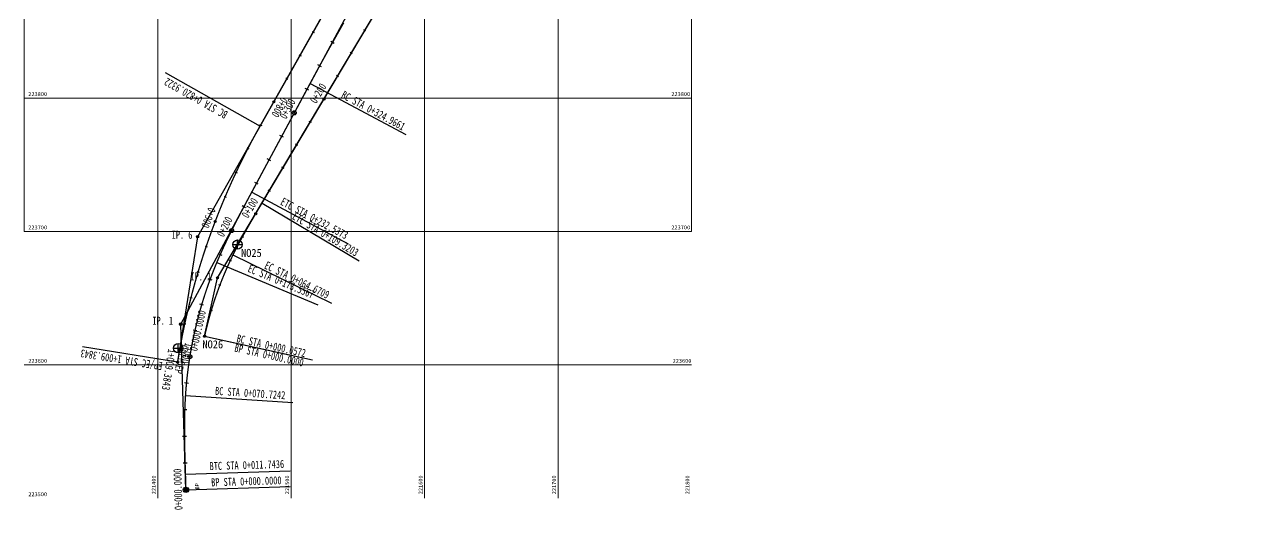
# Model space of a CAD drawing. Header units: millimetres. Extents: x 220587 to 223182, y 223491 to 225300.
# Drawn here: x 221300 to 222211, y 223491 to 223855 of the extents above; entities that cross this region are included whole.
import ezdxf
from ezdxf.enums import TextEntityAlignment as Align

# ---------------------------------------------------------------- set-up
doc = ezdxf.new("R2010")
doc.units = ezdxf.units.MM
for name, color, linetype in [('CA-ALGN-CNTL', 2, 'Continuous'), ('CA-ALGN-STSM', 2, 'Continuous'), ('CA-ALGN-SUBL', 1, 'Continuous'), ('CA-ALGN-SUBT', 2, 'Continuous'), ('CA-ALGN-TEXT', 3, 'Continuous'), ('CV-GRID-LINE', 1, 'Continuous'), ('CV-GRID-TEXT', 4, 'Continuous'), ('CV-SURV-SYMB', 3, 'Continuous'), ('CV-SURV-TEXT', 3, 'Continuous')]:
    doc.layers.add(name, color=color, linetype=linetype)
doc.styles.add('GTXT', font='DotumChe.ttf')
doc.styles.add('Han_Romanstyle', font='DotumChe.ttf')
doc.styles.get("Standard").update_dxf_attribs({"font": 'DotumChe.ttf'})

# ---------------------------------------------------------------- blocks, each defined once
blk = doc.blocks.new('CASTAMS')
blk.add_line((0, -1.5), (0, 1.5))
at = {"style": 'GTXT', "flags": 1}
for tag, p in [('XSEC_DAT', (0, -6.85)), ('STA_DST', (0, -3.62))]:
    blk.add_attdef(tag, text='', height=2.5, dxfattribs=at).set_placement(p, align=Align.MIDDLE)

msp = doc.modelspace()

# ---------------------------------------------------------------- linework, layer by layer
at = {"layer": 'CA-ALGN-CNTL'}
msp.add_line((221421.14, 223506.32), (221420.77, 223518.05), dxfattribs=at)
for points in [[(221483.46, 223753.65), (221555.92, 223888.62), (221885.25, 224390.32), (222002.77, 224635.86), (222047.46, 224830.4), (222184.68, 225162), (222210.92, 225215.19)], [(221958.77, 224562.46), (221903.95, 224447.93), (221841.32, 224354.44), (221745.76, 224197.87), (221630.24, 224021.88), (221555.46, 223918.61), (221516.44, 223849.46)], [(221493.88, 223747.65), (221664.61, 224034.16), (221874.65, 224349.65), (221973.22, 224555.59)], [(221516.44, 223849.46), (221429.87, 223696.04), (221414.87, 223602)], [(221421.14, 223506.32), (221417.3, 223630.41), (221483.46, 223753.65)], [(221435.14, 223621.42), (221444.78, 223665.24), (221493.88, 223747.65)]]:
    msp.add_lwpolyline(points, dxfattribs=at)
at = {"layer": 'CA-ALGN-CNTL', "const_width": 1}
for points in [[(221435.14, 223621.42), (221435.15, 223621.47), (221435.59, 223623.42), (221436.04, 223625.37), (221436.5, 223627.32), (221436.98, 223629.26), (221437.48, 223631.2), (221437.99, 223633.13), (221438.51, 223635.06), (221439.05, 223636.99), (221439.6, 223638.91), (221440.16, 223640.83), (221440.74, 223642.74), (221441.34, 223644.65), (221441.94, 223646.56), (221442.57, 223648.46), (221443.2, 223650.36), (221443.85, 223652.25), (221444.52, 223654.13), (221445.19, 223656.02), (221445.89, 223657.89), (221446.59, 223659.76), (221447.31, 223661.63), (221448.04, 223663.49), (221448.79, 223665.35), (221449.55, 223667.2), (221450.32, 223669.04), (221451.11, 223670.88), (221451.91, 223672.71), (221452.73, 223674.54), (221453.56, 223676.36), (221454.4, 223678.17), (221455.25, 223679.98), (221456.12, 223681.78), (221456.39, 223682.33), (221457.28, 223684.13), (221458.17, 223685.91), (221459.08, 223687.69), (221460, 223689.47), (221460.94, 223691.24), (221461.88, 223693), (221462.83, 223694.76), (221463.79, 223696.52), (221464.76, 223698.27), (221465.74, 223700.01), (221466.72, 223701.75), (221467.71, 223703.49), (221468.71, 223705.22), (221469.71, 223706.96), (221470.72, 223708.68), (221471.73, 223710.41), (221472.74, 223712.13), (221473.76, 223713.86), (221474.78, 223715.58), (221475.8, 223717.3), (221476.82, 223719.01), (221477.85, 223720.73), (221478.18, 223721.29), (221633.91, 223982.63)], [(221522.1, 223859.5), (221476.67, 223778.98), (221475.69, 223777.24), (221474.72, 223775.49), (221473.75, 223773.74), (221472.79, 223771.98), (221471.84, 223770.22), (221470.89, 223768.46), (221469.95, 223766.7), (221469.02, 223764.93), (221468.09, 223763.16), (221467.17, 223761.38), (221466.26, 223759.6), (221465.35, 223757.82), (221464.45, 223756.03), (221463.56, 223754.24), (221462.67, 223752.45), (221461.79, 223750.65), (221460.92, 223748.85), (221460.05, 223747.05), (221459.2, 223745.24), (221458.34, 223743.43), (221457.5, 223741.62), (221456.66, 223739.81), (221455.83, 223737.99), (221455, 223736.16), (221454.19, 223734.34), (221453.37, 223732.51), (221452.57, 223730.68), (221451.77, 223728.85), (221450.98, 223727.01), (221450.2, 223725.17), (221449.42, 223723.33), (221448.65, 223721.48), (221447.89, 223719.63), (221447.14, 223717.78), (221446.39, 223715.92), (221445.65, 223714.07), (221444.91, 223712.21), (221444.19, 223710.34), (221443.46, 223708.48), (221442.75, 223706.61), (221442.05, 223704.74), (221441.35, 223702.86), (221440.65, 223700.99), (221439.97, 223699.11), (221439.29, 223697.23), (221438.62, 223695.34), (221437.96, 223693.46), (221437.3, 223691.57), (221436.65, 223689.67), (221436.01, 223687.78), (221435.37, 223685.88), (221434.75, 223683.99), (221434.12, 223682.08), (221433.51, 223680.18), (221432.9, 223678.27), (221432.31, 223676.37), (221431.71, 223674.46), (221431.13, 223672.54), (221430.55, 223670.63), (221429.98, 223668.71), (221429.42, 223666.79), (221428.86, 223664.87), (221428.31, 223662.95), (221427.77, 223661.02), (221427.24, 223659.1), (221426.71, 223657.17), (221426.19, 223655.23), (221425.68, 223653.3), (221425.17, 223651.37), (221424.68, 223649.43), (221424.19, 223647.49), (221423.7, 223645.55), (221423.23, 223643.61), (221422.76, 223641.66), (221422.3, 223639.72), (221421.84, 223637.77), (221421.4, 223635.82), (221420.96, 223633.87), (221420.53, 223631.91), (221420.1, 223629.96), (221419.69, 223628), (221419.28, 223626.05), (221418.87, 223624.09), (221418.48, 223622.13), (221418.09, 223620.16), (221417.71, 223618.2), (221417.34, 223616.24), (221416.98, 223614.27), (221416.62, 223612.3), (221416.27, 223610.33), (221415.93, 223608.36), (221415.59, 223606.39), (221415.26, 223604.42), (221414.94, 223602.44), (221414.87, 223602)], [(221421.14, 223506.32), (221420.77, 223518.05), (221420.71, 223520.05), (221420.65, 223522.05), (221420.59, 223524.05), (221420.53, 223526.05), (221420.47, 223528.05), (221420.42, 223530.05), (221420.37, 223532.05), (221420.32, 223534.05), (221420.27, 223536.05), (221420.23, 223538.05), (221420.19, 223540.05), (221420.16, 223542.05), (221420.13, 223544.05), (221420.11, 223546.05), (221420.09, 223548.05), (221420.08, 223550.05), (221420.08, 223552.05), (221420.09, 223554.05), (221420.1, 223556.05), (221420.12, 223558.05), (221420.15, 223560.05), (221420.19, 223562.04), (221420.24, 223564.04), (221420.3, 223566.04), (221420.37, 223568.04), (221420.45, 223570.04), (221420.54, 223572.04), (221420.65, 223574.04), (221420.76, 223576.03), (221420.83, 223577.01), (221420.96, 223579.01), (221421.11, 223581), (221421.27, 223582.99), (221421.44, 223584.99), (221421.63, 223586.98), (221421.83, 223588.97), (221422.04, 223590.96), (221422.27, 223592.94), (221422.51, 223594.93), (221422.76, 223596.91), (221423.02, 223598.9), (221423.3, 223600.88), (221423.59, 223602.86), (221423.89, 223604.83), (221424.21, 223606.81), (221424.54, 223608.78), (221424.88, 223610.75), (221425.23, 223612.72), (221425.6, 223614.69), (221425.98, 223616.65), (221426.37, 223618.61), (221426.77, 223620.57), (221427.19, 223622.53), (221427.62, 223624.48), (221428.06, 223626.43), (221428.52, 223628.38), (221428.98, 223630.32), (221429.46, 223632.26), (221429.96, 223634.2), (221430.46, 223636.14), (221430.98, 223638.07), (221431.51, 223640), (221432.05, 223641.92), (221432.61, 223643.84), (221433.18, 223645.76), (221433.76, 223647.67), (221434.35, 223649.59), (221434.95, 223651.49), (221435.57, 223653.39), (221436.2, 223655.29), (221436.84, 223657.19), (221437.5, 223659.08), (221438.16, 223660.96), (221438.84, 223662.84), (221439.53, 223664.72), (221440.23, 223666.59), (221440.95, 223668.46), (221441.67, 223670.32), (221442.41, 223672.18), (221443.16, 223674.04), (221443.93, 223675.89), (221444.25, 223676.65), (221445.03, 223678.5), (221445.82, 223680.33), (221446.62, 223682.16), (221447.43, 223683.99), (221448.26, 223685.81), (221449.09, 223687.63), (221449.93, 223689.45), (221450.78, 223691.26), (221451.64, 223693.06), (221452.51, 223694.86), (221453.39, 223696.66), (221454.27, 223698.46), (221455.16, 223700.25), (221456.06, 223702.04), (221456.96, 223703.82), (221457.87, 223705.6), (221458.78, 223707.38), (221459.7, 223709.16), (221460.62, 223710.93), (221461.55, 223712.71), (221462.48, 223714.48), (221463.41, 223716.25), (221464.35, 223718.01), (221465.29, 223719.78), (221466.23, 223721.54), (221467.17, 223723.31), (221468.11, 223725.07), (221469.06, 223726.83), (221470.01, 223728.59), (221470.47, 223729.46), (221514.19, 223810.89), (221515.14, 223812.65), (221516.09, 223814.42), (221517.04, 223816.18), (221517.99, 223817.93), (221518.94, 223819.69), (221519.9, 223821.45), (221520.85, 223823.2), (221521.81, 223824.96), (221522.78, 223826.71), (221523.74, 223828.47), (221524.7, 223830.22), (221525.67, 223831.97), (221526.64, 223833.72), (221527.61, 223835.47), (221528.58, 223837.22), (221529.55, 223838.96), (221530.53, 223840.71), (221531.5, 223842.46), (221532.48, 223844.2), (221533.46, 223845.94), (221534.44, 223847.69), (221535.43, 223849.43), (221536.41, 223851.17), (221537.4, 223852.91), (221538.39, 223854.65), (221539.38, 223856.38)]]:
    msp.add_lwpolyline(points, dxfattribs=at)
at = {"layer": 'CA-ALGN-STSM'}
msp.add_line((221417.17, 223611.12), (221415.69, 223611.38), dxfattribs=at)
for centre, radius in [((221486.95, 223797.21), 0.75), ((221486.95, 223797.21), 0.75), ((221524.6, 223799.19), 0.75), ((221524.6, 223799.19), 0.75), ((221524.6, 223799.19), 0.75), ((221524.6, 223799.19), 0.75), ((221502.38, 223788.9), 1.5), ((221473.42, 223713.28), 0.75), ((221473.42, 223713.28), 0.75), ((221443.08, 223707.48), 0.75), ((221443.08, 223707.48), 0.75), ((221429.87, 223696.04), 0.8), ((221429.87, 223696.04), 0.5), ((221455.36, 223700.64), 1.5), ((221444.78, 223665.24), 0.8), ((221444.78, 223665.24), 0.5), ((221417.3, 223630.41), 1), ((221435.14, 223621.42), 0.8), ((221435.14, 223621.42), 0.75), ((221435.14, 223621.42), 0.75), ((221435.14, 223621.42), 0.5), ((221416.43, 223611.25), 0.75), ((221416.43, 223611.25), 0.75), ((221424.09, 223606.09), 1.5), ((221414.87, 223602), 0.8), ((221414.87, 223602), 0.75), ((221414.87, 223602), 0.75), ((221414.87, 223602), 0.5), ((221421.14, 223506.32), 2), ((221421.14, 223506.32), 1.5), ((221421.14, 223506.32), 1)]:
    msp.add_circle(centre, radius, dxfattribs=at)
at = {"layer": 'CA-ALGN-SUBL'}
for p, q in [((221405.59, 223819.08), (221476.67, 223778.98)), ((221514.19, 223810.89), (221585.99, 223772.58)), ((221470.47, 223729.46), (221483.46, 223753.65)), ((221470.47, 223729.46), (221542.63, 223690.72)), ((221478.18, 223721.29), (221551.09, 223677.85)), ((221456.39, 223682.33), (221530.36, 223646.14)), ((221444.25, 223676.65), (221520.02, 223644.86)), ((221435.14, 223621.42), (221498.58, 223607.46)), ((221435.15, 223621.47), (221516.05, 223603.67)), ((221414.87, 223602), (221343.52, 223613.38)), ((221420.83, 223577.01), (221501.24, 223571.82)), ((221420.77, 223518.05), (221499.26, 223520.48)), ((221421.14, 223506.32), (221499.33, 223508.74))]:
    msp.add_line(p, q, dxfattribs=at)
at = {"layer": 'CV-GRID-LINE', "lineweight": 0}
for p, q in [((221800, 224456.37), (221800, 223700)), ((221300, 224400), (221300, 223700)), ((221400, 224400), (221400, 223500)), ((221500, 224400), (221500, 223500)), ((221600, 224400), (221600, 223500)), ((221700, 224400), (221700, 223500)), ((221300, 223800), (221800, 223800)), ((221300, 223700), (221800, 223700)), ((221300, 223600), (221800, 223600))]:
    msp.add_line(p, q, dxfattribs=at)
at = {"layer": 'CV-SURV-SYMB'}
for p, q in [((221456.23, 223690.08), (221463.23, 223690.08)), ((221459.73, 223686.58), (221459.73, 223693.58)), ((221415.39, 223608.92), (221415.39, 223615.92)), ((221411.89, 223612.42), (221418.89, 223612.42))]:
    msp.add_line(p, q, dxfattribs=at)
for centre in [(221459.73, 223690.08), (221415.39, 223612.42)]:
    msp.add_circle(centre, 3.5, dxfattribs=at)
for p in [(221459.73, 223690.08), (221415.39, 223612.42)]:
    msp.add_point(p, dxfattribs=at)

# ---------------------------------------------------------------- block references
at = {"layer": 'CA-ALGN-STSM', "yscale": 0.6000000000058208, "zscale": 0.6}
for p, xscale, rotation in [((221555.31, 223850.73), 0.5999999999963108, 59.20976608505217), ((221516.44, 223849.46), 0.5999999999938613, 240.5658304648748), ((221516.44, 223849.46), 0.5999999999938613, 240.5658304648748), ((221506.61, 223832.05), 0.5999999999938613, 240.5658304648748), ((221545.07, 223833.55), 0.5999999999963108, 59.20976608505217), ((221496.78, 223814.63), 0.5999999999938613, 240.5658304648748), ((221534.83, 223816.37), 0.5999999999963108, 59.20976608505217), ((221486.95, 223797.21), 0.5999999999938613, 240.5658304648748), ((221524.6, 223799.19), 0.5999999999935719, 59.20976615607128), ((221524.6, 223799.19), 0.5999999999935719, 59.20976615607128), ((221524.6, 223799.19), 0.5999999999963108, 59.20976608505217), ((221477.13, 223779.79), 0.5999999999938613, 240.5658304648748), ((221514.36, 223782.01), 0.5999999999963108, 59.20976608505217), ((221467.6, 223762.21), 0.5999999999985641, 242.6271547010008), ((221504.12, 223764.83), 0.5999999999963108, 59.20976608505217), ((221458.74, 223744.28), 0.600000000002721, 244.7892595893275), ((221493.88, 223747.65), 0.5999999999963108, 59.20976608505217), ((221493.88, 223747.65), 0.5999999999935719, 59.20976615607128), ((221450.56, 223726.03), 0.5999999999960673, 246.9513644766255), ((221483.64, 223730.46), 0.5999999999935719, 59.20976615607128), ((221443.08, 223707.48), 0.6000000000029523, 249.1134693644277), ((221473.42, 223713.28), 0.6000000000040613, 59.41543618477863), ((221463.47, 223695.93), 0.5999999999843201, 61.24514541118185), ((221436.31, 223688.66), 0.6000000000025976, 251.2755742520466), ((221454.37, 223678.12), 0.600000000000729, 64.91727555695194), ((221430.25, 223669.61), 0.6000000000150107, 253.4376791383966), ((221446.57, 223659.71), 0.5999999999953646, 69.14574636871573), ((221424.91, 223650.33), 0.5999999999892088, 255.5997840249811), ((221440.15, 223640.77), 0.5999999999927257, 73.37421718078653), ((221420.3, 223630.87), 0.5999999999975142, 257.7618889129218), ((221435.14, 223621.42), 0.6000000000103335, 77.59060303028461), ((221416.43, 223611.25), 0.5999999999998791, 259.9239938001221), ((221416.43, 223611.25), 0.5999999999998791, 259.9239938001221)]:
    msp.add_blockref('CASTAMS', p, dxfattribs=dict(at, xscale=xscale, rotation=rotation))
at = {"layer": 'CA-ALGN-STSM'}
for p, rotation in [((221531.03, 223841.61), 60.7661330254824), ((221521.35, 223824.11), 61.33909081811998), ((221511.84, 223806.52), 61.76978124367857), ((221502.38, 223788.9), 61.76978124367857), ((221492.92, 223771.28), 61.76978124367857), ((221483.46, 223753.65), 61.76978124367857), ((221474, 223736.03), 61.76978124367857), ((221464.55, 223718.4), 62.01685838712459), ((221455.36, 223700.64), 63.43391375437228), ((221446.8, 223682.57), 66.10848966072523), ((221439.28, 223664.04), 69.75169533430406), ((221432.97, 223645.07), 73.46016002631912), ((221427.9, 223625.72), 77.1686247195527), ((221424.09, 223606.09), 80.87708941402398), ((221421.56, 223586.26), 84.58555410821968), ((221420.31, 223566.3), 88.11323826278672), ((221420.11, 223546.3), 90.51865011061187), ((221420.52, 223526.31), 91.66654141991708), ((221421.14, 223506.32), 91.77369554835785)]:
    msp.add_blockref('CASTAMS', p, dxfattribs=dict(at, rotation=rotation))

# ---------------------------------------------------------------- texts
at = {"layer": 'CA-ALGN-SUBT', "style": 'Han_Romanstyle', "width": 0.8}
for s, rotation, p in [('BC STA 0+820.9322', 150.56583, (221453.03, 223789.45)), ('BC STA 0+324.9661', 331.76978, (221536.93, 223800.39)), ('ETC STA 0+232.5373', 331.76978, (221491.4, 223720.32)), ('ETC STA 0+109.3203', 329.20977, (221500.29, 223709.57)), ('EC STA 0+064.6709', 333.92974, (221479.4, 223672.47)), ('EC STA 0+173.5567', 337.23797, (221466.97, 223669.97)), ('BP STA 0+000.0000', 347.5906, (221457.1, 223610.01)), ('BC STA 0+000.0572', 347.5906, (221458.71, 223617.04)), ('EP/EC STA 1+009.3843', 170.93849, (221403.96, 223601.85)), ('BC STA 0+070.7242', 356.30551, (221442.81, 223577.57)), ('BTC STA 0+011.7436', 1.7737, (221438.99, 223521.02)), ('BP STA 0+000.0000', 1.7737, (221440.14, 223508.88))]:
    msp.add_text(s, height=6, rotation=rotation, dxfattribs=at).set_placement(p)
for s, p in [('IP. 6', (221410.46, 223694.5)), ('IP. 1', (221424.62, 223663.23)), ('IP. 1', (221395.99, 223630.06))]:
    msp.add_text(s, height=6, dxfattribs=at).set_placement(p)
at = {"layer": 'CA-ALGN-TEXT', "style": 'Han_Romanstyle', "width": 0.8}
for s, rotation, p in [('0+200', 59.20977, (221518.82, 223795.36)), ('0+800', 240.56583, (221492.64, 223801.18)), ('0+300', 61.76978, (221496.19, 223783.71)), ('0+100', 59.41544, (221467.65, 223709.42)), ('0+900', 249.11347, (221438.12, 223718.54)), ('0+200', 63.43391, (221449.32, 223695.28)), ('0+000.0000', 77.5906, (221429.52, 223609.85)), ('0+100', 80.87709, (221419.94, 223599.16)), ('1+000', 259.92399, (221420.48, 223616.88)), ('1+009.3843', 260.93849, (221407.87, 223612.16)), ('EP', 259.92399, (221413.58, 223600.13)), ('0+000.0000', 91.7737, (221418.6, 223491.23))]:
    msp.add_text(s, height=6, rotation=rotation, dxfattribs=at).set_placement(p)
at = {"layer": 'CA-ALGN-TEXT'}
msp.add_text('BP ', height=3, rotation=91.7737, dxfattribs=at).set_placement((221431.13, 223506.63))
at = {"layer": 'CV-GRID-TEXT', "lineweight": 0, "style": 'Han_Romanstyle'}
for s, p in [('223800', (221303, 223801.5)), ('223800', (221784.97, 223801.5)), ('223700', (221303, 223701.5)), ('223700', (221784.97, 223701.5)), ('223600', (221303, 223601.5)), ('223600', (221785.9, 223601.5)), ('223500', (221303, 223501.5))]:
    msp.add_text(s, height=3, dxfattribs=at).set_placement(p)
for s, p in [('221400', (221398.5, 223503)), ('221500', (221498.5, 223503)), ('221600', (221598.5, 223503)), ('221700', (221698.5, 223503)), ('221800', (221798.5, 223503))]:
    msp.add_text(s, height=3, rotation=90, dxfattribs=at).set_placement(p)
at = {"layer": 'CV-SURV-TEXT', "style": 'Han_Romanstyle'}
for s, p in [('NO25', (221462.45, 223680.91)), ('NO26', (221433.5, 223612.37))]:
    msp.add_text(s, height=6, dxfattribs=at).set_placement(p)

doc.saveas('drawing.dxf')
